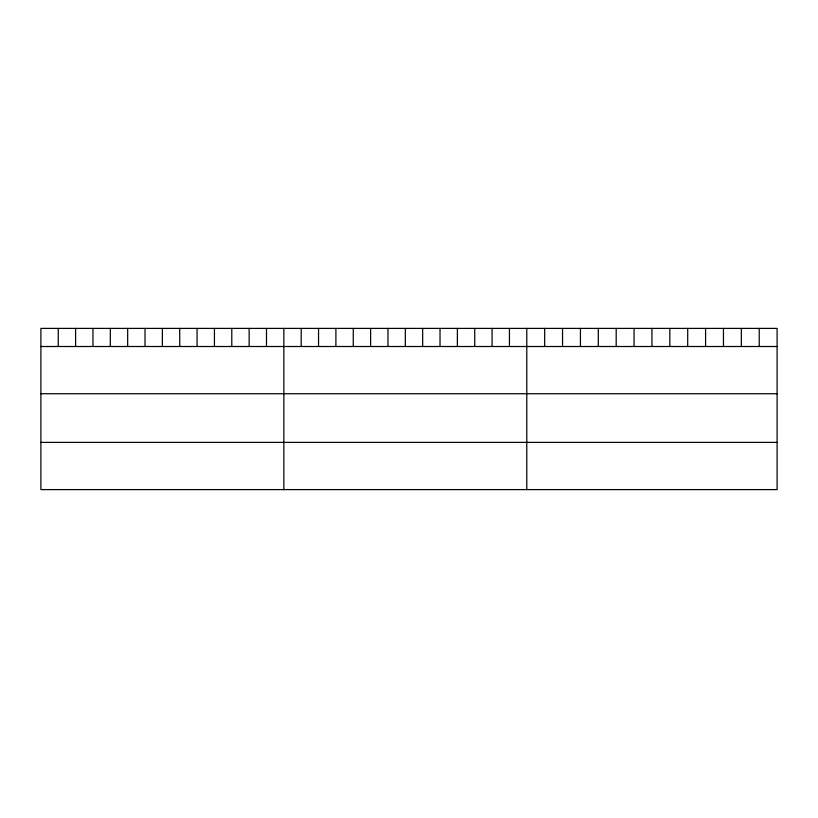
<?xml version="1.0" encoding="UTF-8"?>
<svg xmlns="http://www.w3.org/2000/svg" width="818" height="818" viewBox="0 0 818 818"><rect width="100%" height="100%" fill="white"/><g stroke="black" fill="none" stroke-linecap="round" stroke-linejoin="round"><path stroke-width="1.23" d="M777.1 346.505L777.1 489.604L40.9 489.604L40.9 328.396L777.1 328.396L777.1 346.505L40.9 346.505M40.9 393.724L777.1 393.724M40.9 442.385L777.1 442.385M759.216 328.396L759.216 346.505M741.343 328.396L741.343 346.505M723.46 328.396L723.46 346.505M705.586 328.396L705.586 346.505M687.703 328.396L687.703 346.505M669.83 328.396L669.83 346.505M651.946 328.396L651.946 346.505M634.062 328.396L634.062 346.505M616.189 328.396L616.189 346.505M598.306 328.396L598.306 346.505M580.432 328.396L580.432 346.505M562.549 328.396L562.549 346.505M544.676 328.396L544.676 346.505M526.792 328.396L526.792 489.604M509.44 328.396L509.44 346.505M492.088 328.396L492.088 346.505M474.737 328.396L474.737 346.505M457.374 328.396L457.374 346.505M440.023 328.396L440.023 346.505M422.671 328.396L422.671 346.505M405.319 328.396L405.319 346.505M387.967 328.396L387.967 346.505M370.615 328.396L370.615 346.505M353.264 328.396L353.264 346.505M335.901 328.396L335.901 346.505M318.55 328.396L318.55 346.505M301.198 328.396L301.198 346.505M283.846 328.396L283.846 489.604M266.494 328.396L266.494 346.505M249.142 328.396L249.142 346.505M231.791 328.396L231.791 346.505M214.428 328.396L214.428 346.505M197.077 328.396L197.077 346.505M179.725 328.396L179.725 346.505M162.373 328.396L162.373 346.505M145.021 328.396L145.021 346.505M127.669 328.396L127.669 346.505M110.318 328.396L110.318 346.505M92.955 328.396L92.955 346.505M75.604 328.396L75.604 346.505M58.252 328.396L58.252 346.505"/></g></svg>
